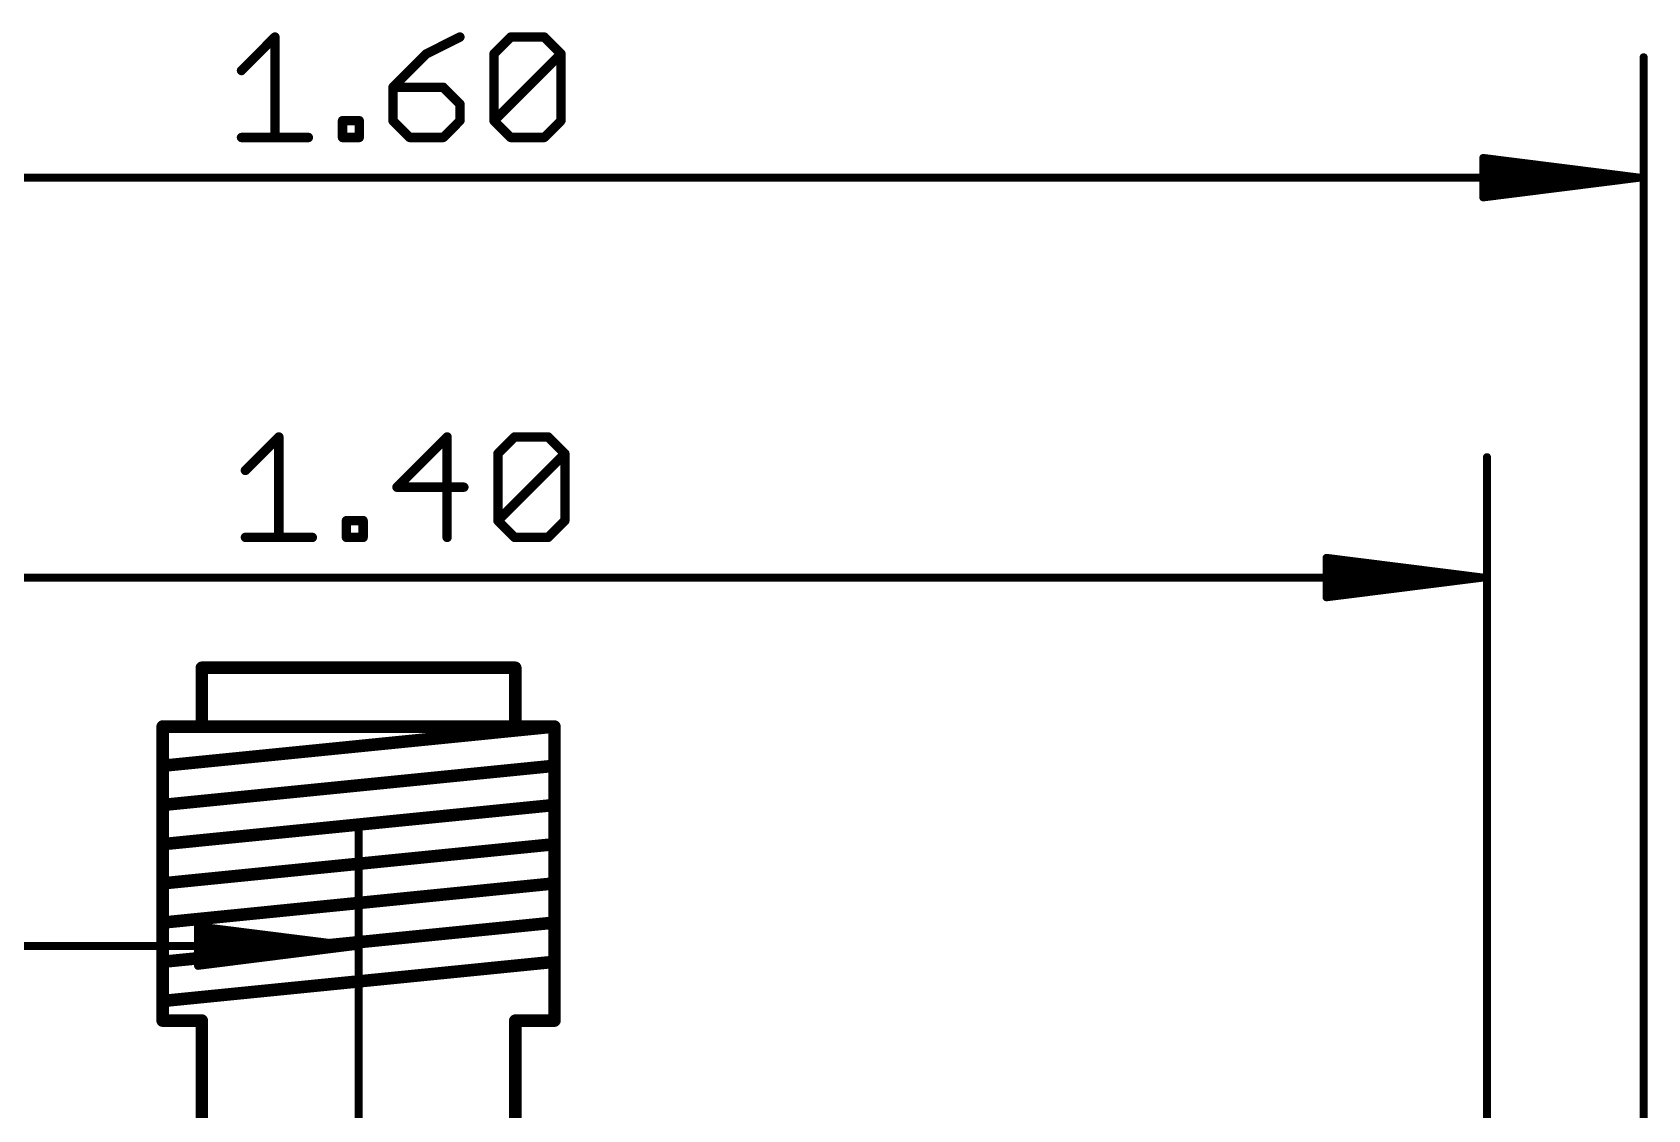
# Model space of a CAD drawing. Extents: x -20 to 40.9, y -0.3 to 63.8.
# Drawn here: x 14.52 to 40.7, y 46.37 to 63.82 of the extents above; entities that cross this region are included whole.
import ezdxf

# ---------------------------------------------------------------- set-up
doc = ezdxf.new("R2010")
doc.units = 0
doc.layers.add('47', color=253, linetype='CONTINUOUS')
doc.layers.add('51', color=253, linetype='CONTINUOUS')

msp = doc.modelspace()

# ---------------------------------------------------------------- linework, layer by layer
at = {"layer": '47'}
for points, const_width in [([(17.9148, 63.2034), (18.4571, 63.7457)], 0.1524), ([(18.4571, 63.7457), (18.4571, 62.1187)], 0.1524), ([(21.4552, 63.7457), (20.9129, 63.4745)], 0.1524), ([(22.0077, 63.4745), (22.2789, 63.7457)], 0.1524), ([(22.2789, 63.7457), (22.8212, 63.7457)], 0.1524), ([(22.8212, 63.7457), (23.0924, 63.4745)], 0.1524), ([(20.9129, 63.4745), (20.3705, 62.9322)], 0.1524), ([(22.0077, 62.3899), (22.0077, 63.4745)], 0.1524), ([(22.0077, 62.3899), (23.0924, 63.4745)], 0.1524), ([(23.0924, 63.4745), (23.0924, 62.3899)], 0.1524), ([(40.64, 38.227), (40.64, 63.418)], 0.13), ([(20.3705, 62.9322), (20.3705, 62.3899)], 0.1524), ([(21.184, 62.9322), (20.3705, 62.9322)], 0.1524), ([(21.4552, 62.661), (21.184, 62.9322)], 0.1524), ([(21.4552, 62.3899), (21.4552, 62.661)], 0.1524), ([(19.552, 62.1187), (19.552, 62.3899)], 0.1524), ([(19.552, 62.3899), (19.8231, 62.3899)], 0.1524), ([(19.8231, 62.3899), (19.8231, 62.1187)], 0.1524), ([(20.3705, 62.3899), (20.6417, 62.1187)], 0.1524), ([(21.184, 62.1187), (21.4552, 62.3899)], 0.1524), ([(22.2789, 62.1187), (22.0077, 62.3899)], 0.1524), ([(23.0924, 62.3899), (22.8212, 62.1187)], 0.1524), ([(17.9148, 62.1187), (18.9995, 62.1187)], 0.1524), ([(19.8231, 62.1187), (19.552, 62.1187)], 0.1524), ([(20.6417, 62.1187), (21.184, 62.1187)], 0.1524), ([(22.8212, 62.1187), (22.2789, 62.1187)], 0.1524), ([(40.575, 61.468), (38.04, 61.7872)], 0.13), ([(38.04, 61.7872), (38.04, 61.1488)], 0.13), ([(40.575, 61.468), (38.04, 61.728)], 0.13), ([(0.065, 61.468), (40.575, 61.468)], 0.13), ([(40.575, 61.468), (38.04, 61.598)], 0.13), ([(38.04, 61.1488), (40.575, 61.468)], 0.13), ([(38.04, 61.338), (40.575, 61.468)], 0.13), ([(38.04, 61.208), (40.575, 61.468)], 0.13), ([(17.9783, 56.7264), (18.5206, 57.2687)], 0.1524), ([(18.5206, 57.2687), (18.5206, 55.6417)], 0.1524), ([(21.2475, 57.2687), (20.434, 56.4552)], 0.1524), ([(21.2475, 55.6417), (21.2475, 57.2687)], 0.1524), ([(22.0712, 56.9975), (22.3424, 57.2687)], 0.1524), ([(22.3424, 57.2687), (22.8847, 57.2687)], 0.1524), ([(22.8847, 57.2687), (23.1559, 56.9975)], 0.1524), ([(22.0712, 55.9129), (22.0712, 56.9975)], 0.1524), ([(22.0712, 55.9129), (23.1559, 56.9975)], 0.1524), ([(23.1559, 56.9975), (23.1559, 55.9129)], 0.1524), ([(38.1, 41.91), (38.1, 56.941)], 0.13), ([(20.434, 56.4552), (21.5187, 56.4552)], 0.1524), ([(19.6155, 55.6417), (19.6155, 55.9129)], 0.1524), ([(19.6155, 55.9129), (19.8866, 55.9129)], 0.1524), ([(19.8866, 55.9129), (19.8866, 55.6417)], 0.1524), ([(22.3424, 55.6417), (22.0712, 55.9129)], 0.1524), ([(23.1559, 55.9129), (22.8847, 55.6417)], 0.1524), ([(17.9783, 55.6417), (19.063, 55.6417)], 0.1524), ([(19.8866, 55.6417), (19.6155, 55.6417)], 0.1524), ([(22.8847, 55.6417), (22.3424, 55.6417)], 0.1524), ([(38.035, 54.991), (35.5, 55.3102)], 0.13), ([(35.5, 55.3102), (35.5, 54.6718)], 0.13), ([(38.035, 54.991), (35.5, 55.251)], 0.13), ([(2.732, 54.991), (38.035, 54.991)], 0.13), ([(38.035, 54.991), (35.5, 55.121)], 0.13), ([(35.5, 54.6718), (38.035, 54.991)], 0.13), ([(35.5, 54.861), (38.035, 54.991)], 0.13), ([(35.5, 54.731), (38.035, 54.991)], 0.13), ([(19.812, 44.323), (19.812, 50.972)], 0.13), ([(19.747, 49.022), (17.212, 49.3412)], 0.13), ([(17.212, 49.3412), (17.212, 48.7028)], 0.13), ([(19.747, 49.022), (17.212, 49.282)], 0.13), ([(0.065, 49.022), (19.747, 49.022)], 0.13), ([(19.747, 49.022), (17.212, 49.152)], 0.13), ([(17.212, 48.7028), (19.747, 49.022)], 0.13), ([(17.212, 48.892), (19.747, 49.022)], 0.13), ([(17.212, 48.762), (19.747, 49.022)], 0.13)]:
    msp.add_lwpolyline(points, dxfattribs=dict(at, const_width=const_width))
for points, const_width in [([(18.4952, 63.7457, 1), (18.419, 63.7457)], 0.0762), ([(18.4841, 63.7187, 1), (18.4302, 63.7726)], 0.0762), ([(21.4722, 63.7116, 1), (21.4382, 63.7798)], 0.0762), ([(22.2789, 63.7838, 1), (22.2789, 63.7076)], 0.0762), ([(22.3058, 63.7187, 1), (22.2519, 63.7726)], 0.0762), ([(22.8481, 63.7726, 1), (22.7943, 63.7187)], 0.0762), ([(22.8212, 63.7076, 1), (22.8212, 63.7838)], 0.0762), ([(20.8958, 63.5086, 1), (20.9299, 63.4404)], 0.0762), ([(20.9398, 63.4476, 1), (20.8859, 63.5015)], 0.0762), ([(22.0458, 63.4745, 1), (21.9696, 63.4745)], 0.0762), ([(21.9808, 63.5015, 1), (22.0346, 63.4476)], 0.0762), ([(23.1305, 63.4745, 1), (23.0543, 63.4745)], 0.0762), ([(23.1193, 63.4476, 1), (23.0654, 63.5015)], 0.0762), ([(23.0654, 63.4476, 1), (23.1193, 63.5015)], 0.0762), ([(40.6725, 63.418, 1), (40.6075, 63.418)], 0.065), ([(17.8879, 63.2303, 1), (17.9418, 63.1764)], 0.0762), ([(20.4086, 62.9322, 1), (20.3324, 62.9322)], 0.0762), ([(20.3705, 62.9703, 1), (20.3705, 62.8941)], 0.0762), ([(20.3436, 62.9591, 1), (20.3975, 62.9053)], 0.0762), ([(21.211, 62.9591, 1), (21.1571, 62.9053)], 0.0762), ([(21.184, 62.8941, 1), (21.184, 62.9703)], 0.0762), ([(21.4933, 62.661, 1), (21.4171, 62.661)], 0.0762), ([(21.4283, 62.6341, 1), (21.4821, 62.688)], 0.0762), ([(19.5901, 62.3899, 1), (19.5139, 62.3899)], 0.0762), ([(19.552, 62.428, 1), (19.552, 62.3518)], 0.0762), ([(19.8612, 62.3899, 1), (19.785, 62.3899)], 0.0762), ([(19.8231, 62.3518, 1), (19.8231, 62.428)], 0.0762), ([(20.3975, 62.4168, 1), (20.3436, 62.3629)], 0.0762), ([(20.3324, 62.3899, 1), (20.4086, 62.3899)], 0.0762), ([(21.4171, 62.3899, 1), (21.4933, 62.3899)], 0.0762), ([(21.4821, 62.3629, 1), (21.4283, 62.4168)], 0.0762), ([(22.0346, 62.4168, 1), (21.9808, 62.3629)], 0.0762), ([(21.9808, 62.4168, 1), (22.0346, 62.3629)], 0.0762), ([(21.9696, 62.3899, 1), (22.0458, 62.3899)], 0.0762), ([(23.0543, 62.3899, 1), (23.1305, 62.3899)], 0.0762), ([(23.1193, 62.3629, 1), (23.0654, 62.4168)], 0.0762), ([(17.9148, 62.1568, 1), (17.9148, 62.0806)], 0.0762), ([(18.419, 62.1187, 1), (18.4952, 62.1187)], 0.0762), ([(18.9995, 62.0806, 1), (18.9995, 62.1568)], 0.0762), ([(19.552, 62.1568, 1), (19.552, 62.0806)], 0.0762), ([(19.5139, 62.1187, 1), (19.5901, 62.1187)], 0.0762), ([(19.785, 62.1187, 1), (19.8612, 62.1187)], 0.0762), ([(19.8231, 62.0806, 1), (19.8231, 62.1568)], 0.0762), ([(20.6417, 62.1568, 1), (20.6417, 62.0806)], 0.0762), ([(20.6148, 62.0918, 1), (20.6686, 62.1456)], 0.0762), ([(21.1571, 62.1456, 1), (21.211, 62.0918)], 0.0762), ([(21.184, 62.0806, 1), (21.184, 62.1568)], 0.0762), ([(22.2789, 62.1568, 1), (22.2789, 62.0806)], 0.0762), ([(22.2519, 62.0918, 1), (22.3058, 62.1456)], 0.0762), ([(22.7943, 62.1456, 1), (22.8481, 62.0918)], 0.0762), ([(22.8212, 62.0806, 1), (22.8212, 62.1568)], 0.0762), ([(38.0441, 61.8195, 1), (38.0359, 61.755)], 0.065), ([(38.0725, 61.7872, 1), (38.0075, 61.7872)], 0.065), ([(38.0433, 61.7603, 1), (38.0367, 61.6957)], 0.065), ([(38.0417, 61.6305, 1), (38.0383, 61.5655)], 0.065), ([(40.5791, 61.4358, 1), (40.5709, 61.5002)], 0.065), ([(40.5709, 61.4358, 1), (40.5791, 61.5002)], 0.065), ([(40.5783, 61.4357, 1), (40.5717, 61.5003)], 0.065), ([(40.5717, 61.4357, 1), (40.5783, 61.5003)], 0.065), ([(40.5733, 61.4355, 1), (40.5767, 61.5005)], 0.065), ([(40.5767, 61.4355, 1), (40.5733, 61.5005)], 0.065), ([(40.575, 61.4355, 1), (40.575, 61.5005)], 0.065), ([(38.0383, 61.3705, 1), (38.0417, 61.3055)], 0.065), ([(38.0367, 61.2403, 1), (38.0433, 61.1757)], 0.065), ([(38.0359, 61.181, 1), (38.0441, 61.1165)], 0.065), ([(38.0075, 61.1488, 1), (38.0725, 61.1488)], 0.065), ([(18.5587, 57.2687, 1), (18.4825, 57.2687)], 0.0762), ([(18.5476, 57.2417, 1), (18.4937, 57.2956)], 0.0762), ([(21.2856, 57.2687, 1), (21.2094, 57.2687)], 0.0762), ([(21.2745, 57.2417, 1), (21.2206, 57.2956)], 0.0762), ([(22.3424, 57.3068, 1), (22.3424, 57.2306)], 0.0762), ([(22.3693, 57.2417, 1), (22.3154, 57.2956)], 0.0762), ([(22.9116, 57.2956, 1), (22.8578, 57.2417)], 0.0762), ([(22.8847, 57.2306, 1), (22.8847, 57.3068)], 0.0762), ([(22.1093, 56.9975, 1), (22.0331, 56.9975)], 0.0762), ([(23.194, 56.9975, 1), (23.1178, 56.9975)], 0.0762), ([(23.1828, 56.9706, 1), (23.1289, 57.0245)], 0.0762), ([(22.0443, 57.0245, 1), (22.0981, 56.9706)], 0.0762), ([(23.1289, 56.9706, 1), (23.1828, 57.0245)], 0.0762), ([(38.1325, 56.941, 1), (38.0675, 56.941)], 0.065), ([(17.9514, 56.7533, 1), (18.0053, 56.6994)], 0.0762), ([(20.434, 56.4933, 1), (20.434, 56.4171)], 0.0762), ([(20.4071, 56.4821, 1), (20.461, 56.4283)], 0.0762), ([(21.5187, 56.4171, 1), (21.5187, 56.4933)], 0.0762), ([(19.6536, 55.9129, 1), (19.5774, 55.9129)], 0.0762), ([(19.6155, 55.951, 1), (19.6155, 55.8748)], 0.0762), ([(19.9247, 55.9129, 1), (19.8485, 55.9129)], 0.0762), ([(19.8866, 55.8748, 1), (19.8866, 55.951)], 0.0762), ([(22.0981, 55.9398, 1), (22.0443, 55.8859)], 0.0762), ([(22.0443, 55.9398, 1), (22.0981, 55.8859)], 0.0762), ([(22.0331, 55.9129, 1), (22.1093, 55.9129)], 0.0762), ([(23.1178, 55.9129, 1), (23.194, 55.9129)], 0.0762), ([(23.1828, 55.8859, 1), (23.1289, 55.9398)], 0.0762), ([(17.9783, 55.6798, 1), (17.9783, 55.6036)], 0.0762), ([(18.4825, 55.6417, 1), (18.5587, 55.6417)], 0.0762), ([(19.063, 55.6036, 1), (19.063, 55.6798)], 0.0762), ([(19.6155, 55.6798, 1), (19.6155, 55.6036)], 0.0762), ([(19.5774, 55.6417, 1), (19.6536, 55.6417)], 0.0762), ([(19.8485, 55.6417, 1), (19.9247, 55.6417)], 0.0762), ([(19.8866, 55.6036, 1), (19.8866, 55.6798)], 0.0762), ([(21.2094, 55.6417, 1), (21.2856, 55.6417)], 0.0762), ([(22.3424, 55.6798, 1), (22.3424, 55.6036)], 0.0762), ([(22.3154, 55.6148, 1), (22.3693, 55.6686)], 0.0762), ([(22.8578, 55.6686, 1), (22.9116, 55.6148)], 0.0762), ([(22.8847, 55.6036, 1), (22.8847, 55.6798)], 0.0762), ([(35.5041, 55.3425, 1), (35.4959, 55.278)], 0.065), ([(35.5325, 55.3102, 1), (35.4675, 55.3102)], 0.065), ([(35.5033, 55.2833, 1), (35.4967, 55.2187)], 0.065), ([(35.5017, 55.1535, 1), (35.4983, 55.0885)], 0.065), ([(38.0391, 54.9588, 1), (38.0309, 55.0232)], 0.065), ([(38.0309, 54.9588, 1), (38.0391, 55.0232)], 0.065), ([(38.0383, 54.9587, 1), (38.0317, 55.0233)], 0.065), ([(38.0317, 54.9587, 1), (38.0383, 55.0233)], 0.065), ([(38.0333, 54.9585, 1), (38.0367, 55.0235)], 0.065), ([(38.0367, 54.9585, 1), (38.0333, 55.0235)], 0.065), ([(38.035, 54.9585, 1), (38.035, 55.0235)], 0.065), ([(35.4983, 54.8935, 1), (35.5017, 54.8285)], 0.065), ([(35.4967, 54.7633, 1), (35.5033, 54.6987)], 0.065), ([(35.4959, 54.704, 1), (35.5041, 54.6395)], 0.065), ([(35.4675, 54.6718, 1), (35.5325, 54.6718)], 0.065), ([(19.8445, 50.972, 1), (19.7795, 50.972)], 0.065), ([(17.2161, 49.3735, 1), (17.2079, 49.309)], 0.065), ([(17.2445, 49.3412, 1), (17.1795, 49.3412)], 0.065), ([(17.2153, 49.3143, 1), (17.2087, 49.2497)], 0.065), ([(17.2137, 49.1845, 1), (17.2103, 49.1195)], 0.065), ([(19.7511, 48.9898, 1), (19.7429, 49.0542)], 0.065), ([(19.7429, 48.9898, 1), (19.7511, 49.0542)], 0.065), ([(19.7503, 48.9897, 1), (19.7437, 49.0543)], 0.065), ([(19.7437, 48.9897, 1), (19.7503, 49.0543)], 0.065), ([(19.7453, 48.9895, 1), (19.7487, 49.0545)], 0.065), ([(19.7487, 48.9895, 1), (19.7453, 49.0545)], 0.065), ([(19.747, 48.9895, 1), (19.747, 49.0545)], 0.065), ([(17.2103, 48.9245, 1), (17.2137, 48.8595)], 0.065), ([(17.2087, 48.7943, 1), (17.2153, 48.7297)], 0.065), ([(17.2079, 48.735, 1), (17.2161, 48.6705)], 0.065), ([(17.1795, 48.7028, 1), (17.2445, 48.7028)], 0.065)]:
    msp.add_lwpolyline(points, format="xyb", dxfattribs=dict(at, const_width=const_width))
at = {"layer": '51', "const_width": 0.2032}
for points in [[(17.272, 52.578), (17.272, 53.5305)], [(17.272, 53.5305), (22.352, 53.5305)], [(22.352, 53.5305), (22.352, 52.578)], [(16.637, 51.943), (16.637, 52.578)], [(16.637, 52.578), (17.272, 52.578)], [(22.987, 52.578), (16.637, 51.943)], [(22.352, 52.578), (17.272, 52.578)], [(22.352, 52.578), (22.987, 52.578)], [(22.987, 52.578), (22.987, 51.943)], [(16.637, 51.308), (16.637, 51.943)], [(22.987, 51.943), (16.637, 51.308)], [(22.987, 51.943), (22.987, 51.308)], [(16.637, 50.673), (16.637, 51.308)], [(22.987, 51.308), (16.637, 50.673)], [(22.987, 51.308), (22.987, 50.673)], [(16.637, 50.038), (16.637, 50.673)], [(22.987, 50.673), (16.637, 50.038)], [(22.987, 50.673), (22.987, 50.038)], [(16.637, 49.403), (16.637, 50.038)], [(22.987, 50.038), (16.637, 49.403)], [(22.987, 50.038), (22.987, 49.403)], [(16.637, 48.768), (16.637, 49.403)], [(22.987, 49.403), (16.637, 48.768)], [(22.987, 49.403), (22.987, 48.768)], [(16.637, 47.8155), (16.637, 48.768)], [(22.987, 48.768), (16.637, 48.133)], [(22.987, 48.768), (22.987, 47.8155)], [(17.272, 47.8155), (16.637, 47.8155)], [(17.272, 45.9105), (17.272, 47.8155)], [(22.987, 47.8155), (22.352, 47.8155)], [(22.352, 47.8155), (22.352, 45.9105)]]:
    msp.add_lwpolyline(points, dxfattribs=at)
at = {"layer": '51', "const_width": 0.1016}
for points in [[(17.3228, 53.5305, 1), (17.2212, 53.5305)], [(17.272, 53.5813, 1), (17.272, 53.4797)], [(22.4028, 53.5305, 1), (22.3012, 53.5305)], [(22.352, 53.4797, 1), (22.352, 53.5813)], [(16.6878, 52.578, 1), (16.5862, 52.578)], [(16.637, 52.6288, 1), (16.637, 52.5272)], [(17.272, 52.6288, 1), (17.272, 52.5272)], [(17.2212, 52.578, 1), (17.3228, 52.578)], [(17.272, 52.5272, 1), (17.272, 52.6288)], [(22.352, 52.6288, 1), (22.352, 52.5272)], [(22.3012, 52.578, 1), (22.4028, 52.578)], [(22.352, 52.5272, 1), (22.352, 52.6288)], [(23.0378, 52.578, 1), (22.9362, 52.578)], [(22.9921, 52.5275, 1), (22.9819, 52.6285)], [(22.987, 52.5272, 1), (22.987, 52.6288)], [(16.6878, 51.943, 1), (16.5862, 51.943)], [(16.6319, 51.9935, 1), (16.6421, 51.8925)], [(16.5862, 51.943, 1), (16.6878, 51.943)], [(23.0378, 51.943, 1), (22.9362, 51.943)], [(22.9362, 51.943, 1), (23.0378, 51.943)], [(22.9921, 51.8925, 1), (22.9819, 51.9935)], [(16.6878, 51.308, 1), (16.5862, 51.308)], [(16.6319, 51.3585, 1), (16.6421, 51.2575)], [(16.5862, 51.308, 1), (16.6878, 51.308)], [(23.0378, 51.308, 1), (22.9362, 51.308)], [(22.9362, 51.308, 1), (23.0378, 51.308)], [(22.9921, 51.2575, 1), (22.9819, 51.3585)], [(16.6878, 50.673, 1), (16.5862, 50.673)], [(16.6319, 50.7235, 1), (16.6421, 50.6225)], [(16.5862, 50.673, 1), (16.6878, 50.673)], [(23.0378, 50.673, 1), (22.9362, 50.673)], [(22.9362, 50.673, 1), (23.0378, 50.673)], [(22.9921, 50.6225, 1), (22.9819, 50.7235)], [(16.6878, 50.038, 1), (16.5862, 50.038)], [(16.6319, 50.0885, 1), (16.6421, 49.9875)], [(16.5862, 50.038, 1), (16.6878, 50.038)], [(23.0378, 50.038, 1), (22.9362, 50.038)], [(22.9362, 50.038, 1), (23.0378, 50.038)], [(22.9921, 49.9875, 1), (22.9819, 50.0885)], [(16.6878, 49.403, 1), (16.5862, 49.403)], [(16.6319, 49.4535, 1), (16.6421, 49.3525)], [(23.0378, 49.403, 1), (22.9362, 49.403)], [(22.9921, 49.3525, 1), (22.9819, 49.4535)], [(16.5862, 49.403, 1), (16.6878, 49.403)], [(22.9362, 49.403, 1), (23.0378, 49.403)], [(16.6878, 48.768, 1), (16.5862, 48.768)], [(16.6319, 48.8185, 1), (16.6421, 48.7175)], [(16.5862, 48.768, 1), (16.6878, 48.768)], [(23.0378, 48.768, 1), (22.9362, 48.768)], [(22.9362, 48.768, 1), (23.0378, 48.768)], [(22.9921, 48.7175, 1), (22.9819, 48.8185)], [(16.6319, 48.1835, 1), (16.6421, 48.0825)], [(16.637, 47.8663, 1), (16.637, 47.7647)], [(17.3228, 47.8155, 1), (17.2212, 47.8155)], [(17.272, 47.7647, 1), (17.272, 47.8663)], [(22.352, 47.8663, 1), (22.352, 47.7647)], [(22.4028, 47.8155, 1), (22.3012, 47.8155)], [(22.987, 47.7647, 1), (22.987, 47.8663)], [(16.5862, 47.8155, 1), (16.6878, 47.8155)], [(22.9362, 47.8155, 1), (23.0378, 47.8155)]]:
    msp.add_lwpolyline(points, format="xyb", dxfattribs=at)

doc.saveas('drawing.dxf')
